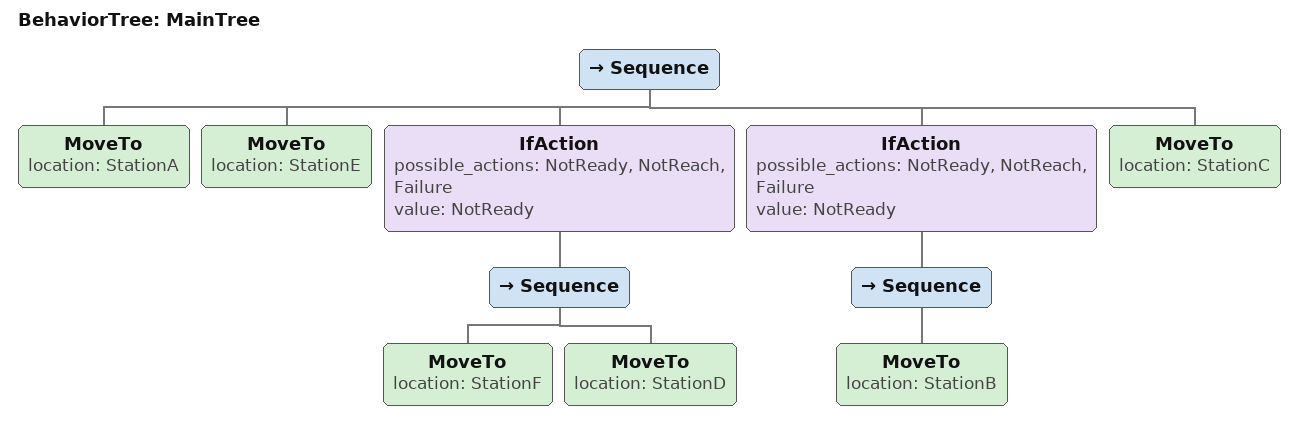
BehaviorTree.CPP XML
<root main_tree_to_execute = "MainTree">
    <BehaviorTree ID="MainTree">
        <Sequence>
            <MoveTo location="StationA"/>
            <MoveTo location="StationE"/>
            <IfAction possible_actions="NotReady, NotReach, Failure" value="NotReady">
                <Sequence>
                    <MoveTo location="StationF"/>
                    <MoveTo location="StationD"/>
                </Sequence>
            </IfAction>
            <IfAction possible_actions="NotReady, NotReach, Failure" value="NotReady">
                <Sequence>
                    <MoveTo location="StationB"/>
                </Sequence>
            </IfAction>
            <MoveTo location="StationC"/>
        </Sequence>
    </BehaviorTree>
</root>
